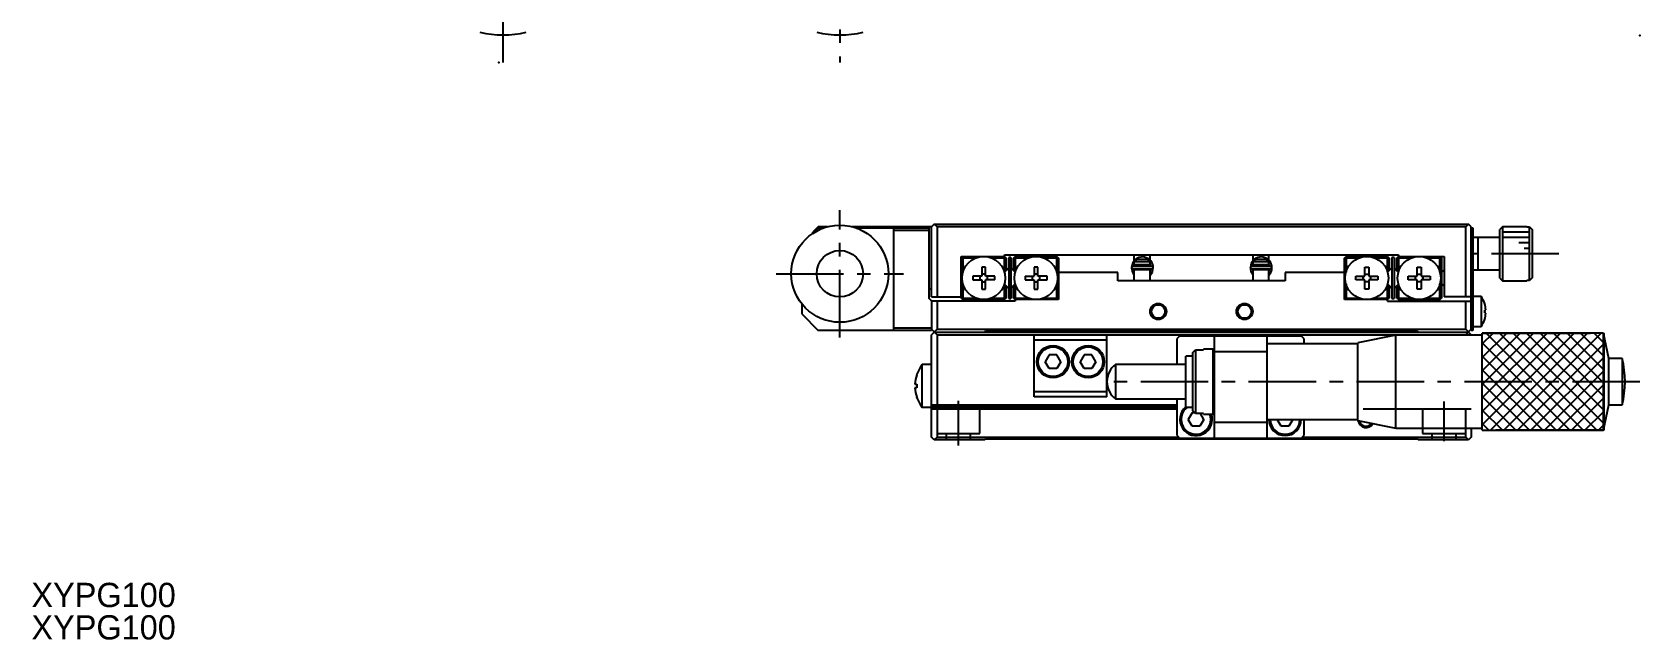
# Model space of a CAD drawing. Extents: x -157 to 386, y 5 to 334.
# Drawn here: x -157.1 to 140.8, y 5.3 to 117.9 of the extents above; entities that cross this region are included whole.
import ezdxf

# ---------------------------------------------------------------- set-up
doc = ezdxf.new("R2010")
doc.units = 0
doc.header["$LTSCALE"] = 10
doc.linetypes.add('CENTER', pattern=[2, 1.25, -0.25, 0.25, -0.25])
doc.linetypes.add('DASHED', pattern=[3.5, 2, -1.5])
doc.layers.get('0').update_dxf_attribs({"linetype": 'CONTINUOUS'})
doc.layers.add('CENTER', color=1, linetype='CENTER')
doc.styles.get("Standard").update_dxf_attribs({"font": 'FGP教科書体NT-M'})

msp = doc.modelspace()

# ---------------------------------------------------------------- linework, layer by layer
at = {"color": 7, "linetype": 'CONTINUOUS'}
for p, q in [((-11.46063, 81.599916), (-12.511672, 80.548874)), ((-11.46063, 81.799916), (-12.46063, 80.799916)), ((-12.46063, 80.599916), (-12.46063, 80.799916)), ((-9.764974, 81.799916), (-11.46063, 81.799916)), ((-11.46063, 81.599916), (-10.41867, 81.599916)), ((9.53937, 81.799916), (-5.156286, 81.799916)), ((-4.50259, 81.599916), (9.03937, 81.599916)), ((2.53937, 62.599916), (2.53937, 81.599916)), ((9.03937, 81.099916), (2.53937, 81.099916)), ((9.03937, 81.599916), (9.03937, 68.599916)), ((10.03937, 82.299916), (9.53937, 81.799916)), ((9.53937, 68.799916), (9.53937, 81.799916)), ((10.53937, 81.799916), (10.03937, 82.299916)), ((10.03937, 82.299916), (109.03937, 82.299916)), ((10.53937, 81.799916), (10.53937, 68.799916)), ((108.53937, 81.799916), (10.53937, 81.799916)), ((109.03937, 82.299916), (108.53937, 81.799916)), ((108.53937, 68.799916), (108.53937, 81.799916)), ((109.53937, 81.799916), (109.03937, 82.299916)), ((109.53937, 62.599916), (109.53937, 81.799916)), ((109.53937, 81.599916), (109.83937, 81.599916)), ((109.83937, 81.599916), (109.83937, 62.599916)), ((115.33937, 81.799916), (114.83937, 81.299916)), ((114.83937, 72.299916), (114.83937, 81.299916)), ((115.33937, 81.799916), (115.33937, 71.799916)), ((119.83937, 81.799916), (115.33937, 81.799916)), ((119.83937, 81.799916), (119.83937, 81.78389)), ((119.83937, 81.78389), (120.33937, 81.78389)), ((120.33937, 71.815941), (120.33937, 81.78389)), ((120.33937, 81.78389), (120.83937, 81.282103)), ((120.83937, 81.282103), (120.83937, 72.317729)), ((114.83937, 79.799916), (109.83937, 79.799916)), ((110.83937, 73.799916), (110.83937, 79.799916)), ((15.03937, 68.599916), (15.03937, 76.299916)), ((15.03937, 76.299916), (23.03937, 76.299916)), ((15.03937, 75.999916), (15.33937, 76.299916)), ((15.33937, 75.999916), (15.18937, 76.149916)), ((15.33937, 75.999916), (15.33937, 73.385042)), ((17.669501, 75.999916), (15.33937, 75.999916)), ((23.03937, 75.999916), (20.709238, 75.999916)), ((23.03937, 76.299916), (23.03937, 76.599916)), ((23.03937, 76.599916), (96.03937, 76.599916)), ((23.03937, 76.299916), (23.33937, 75.999916)), ((23.18937, 76.149916), (23.03937, 75.999916)), ((23.03937, 73.509624), (23.03937, 75.999916)), ((23.33937, 75.999916), (23.33937, 73.809624)), ((23.83937, 76.099916), (23.83937, 68.499916)), ((24.23937, 76.099916), (23.83937, 76.099916)), ((24.23937, 76.099916), (24.23937, 68.499916)), ((24.73937, 75.999916), (25.03937, 76.299916)), ((24.73937, 73.809624), (24.73937, 75.999916)), ((25.03937, 75.999916), (24.88937, 76.149916)), ((25.03937, 76.299916), (32.73937, 76.299916)), ((25.03937, 75.999916), (25.03937, 73.509624)), ((27.369501, 75.999916), (25.03937, 75.999916)), ((32.73937, 75.999916), (30.409238, 75.999916)), ((32.73937, 76.299916), (33.03937, 75.999916)), ((32.88937, 76.149916), (32.73937, 75.999916)), ((32.73937, 73.385042), (32.73937, 75.999916)), ((33.03937, 75.999916), (33.03937, 68.299916)), ((46.743166, 74.93939), (46.604633, 74.227469)), ((46.705247, 74.742571), (46.704257, 74.706705)), ((46.704257, 74.706705), (46.705056, 74.670834)), ((46.705056, 74.670834), (46.707642, 74.635047)), ((46.708024, 74.778345), (46.705247, 74.742571)), ((46.707642, 74.635047), (46.712009, 74.599432)), ((46.712581, 74.813939), (46.708024, 74.778345)), ((46.712009, 74.599432), (46.718146, 74.564076)), ((46.718907, 74.849266), (46.712581, 74.813939)), ((46.718146, 74.564076), (46.726038, 74.529066)), ((46.726988, 74.884237), (46.718907, 74.849266)), ((46.726038, 74.529066), (46.735666, 74.494489)), ((46.736802, 74.918768), (46.726988, 74.884237)), ((46.735666, 74.494489), (46.747006, 74.460428)), ((46.748328, 74.952771), (46.736802, 74.918768)), ((46.765115, 74.99296), (46.743166, 74.93939)), ((46.760798, 74.984421), (46.748328, 74.952771)), ((46.762099, 74.985731), (46.760798, 74.984421)), ((46.764664, 74.986497), (46.762099, 74.985731)), ((46.768478, 74.986714), (46.764664, 74.986497)), ((46.79815, 75.06612), (46.765115, 74.99296)), ((46.765249, 74.993431), (47.010143, 74.913937)), ((46.773516, 74.986381), (46.768478, 74.986714)), ((46.779748, 74.9855), (46.773516, 74.986381)), ((46.787136, 74.984076), (46.779748, 74.9855)), ((46.795634, 74.982118), (46.787136, 74.984076)), ((46.80519, 74.979638), (46.795634, 74.982118)), ((46.815746, 74.976651), (46.80519, 74.979638)), ((46.827237, 74.973176), (46.815746, 74.976651)), ((46.839592, 74.969233), (46.827237, 74.973176)), ((46.852736, 74.964848), (46.839592, 74.969233)), ((46.866587, 74.960046), (46.852736, 74.964848)), ((46.881062, 74.954858), (46.866587, 74.960046)), ((46.89607, 74.949315), (46.881062, 74.954858)), ((46.911521, 74.943451), (46.89607, 74.949315)), ((46.927319, 74.937302), (46.911521, 74.943451)), ((46.943367, 74.930906), (46.927319, 74.937302)), ((46.959567, 74.924303), (46.943367, 74.930906)), ((46.97582, 74.917532), (46.959567, 74.924303)), ((46.992025, 74.910635), (46.97582, 74.917532)), ((47.008084, 74.903655), (46.992025, 74.910635)), ((47.023898, 74.896634), (47.008084, 74.903655)), ((47.010143, 74.913937), (47.039373, 74.900783)), ((47.03937, 74.889615), (47.023898, 74.896634)), ((47.03937, 76.599916), (47.03937, 75.451198)), ((47.03937, 75.299916), (47.03937, 74.799916)), ((50.03937, 75.299916), (47.03937, 75.299916)), ((47.03937, 74.799916), (50.03937, 74.799916)), ((47.093687, 75.299916), (47.622855, 75.799916)), ((47.154292, 74.709287), (47.154865, 74.722927)), ((47.15441, 74.695638), (47.154292, 74.709287)), ((47.155219, 74.682014), (47.15441, 74.695638)), ((47.154865, 74.722927), (47.156129, 74.736522)), ((47.156715, 74.668452), (47.155219, 74.682014)), ((47.156129, 74.736522), (47.158079, 74.750036)), ((47.158895, 74.654986), (47.156715, 74.668452)), ((47.158079, 74.750036), (47.16071, 74.763435)), ((47.161751, 74.64165), (47.158895, 74.654986)), ((47.16071, 74.763435), (47.164016, 74.776683)), ((47.165276, 74.62848), (47.161751, 74.64165)), ((47.164016, 74.776683), (47.167987, 74.789747)), ((47.169459, 74.615508), (47.165276, 74.62848)), ((47.167987, 74.789747), (47.172613, 74.802592)), ((47.174288, 74.602767), (47.169459, 74.615508)), ((47.172613, 74.802592), (47.175462, 74.809625)), ((47.17975, 74.590289), (47.174288, 74.602767)), ((47.175248, 74.599916), (47.53937, 74.599916)), ((47.18583, 74.578105), (47.17975, 74.590289)), ((47.19251, 74.566245), (47.18583, 74.578105)), ((47.199773, 74.554738), (47.19251, 74.566245)), ((47.207599, 74.543613), (47.199773, 74.554738)), ((47.215968, 74.532894), (47.207599, 74.543613)), ((47.224857, 74.522609), (47.215968, 74.532894)), ((47.234244, 74.512781), (47.224857, 74.522609)), ((47.244104, 74.503433), (47.234244, 74.512781)), ((47.254412, 74.494587), (47.244104, 74.503433)), ((47.265142, 74.486264), (47.254412, 74.494587)), ((47.276268, 74.478482), (47.265142, 74.486264)), ((47.53937, 74.799916), (47.53937, 74.432382)), ((47.622855, 75.799916), (49.455885, 75.799916)), ((49.455885, 75.799916), (49.985053, 75.299916)), ((49.53937, 74.432382), (49.53937, 74.799916)), ((49.53937, 74.599916), (50.03937, 74.599916)), ((49.947489, 74.490249), (49.936527, 74.482183)), ((49.958042, 74.49885), (49.947489, 74.490249)), ((49.968158, 74.507966), (49.958042, 74.49885)), ((49.977812, 74.517577), (49.968158, 74.507966)), ((49.986978, 74.52766), (49.977812, 74.517577)), ((49.995632, 74.53819), (49.986978, 74.52766)), ((50.003752, 74.549142), (49.995632, 74.53819)), ((50.011316, 74.56049), (50.003752, 74.549142)), ((50.018303, 74.572205), (50.011316, 74.56049)), ((50.024695, 74.58426), (50.018303, 74.572205)), ((50.030474, 74.596623), (50.024695, 74.58426)), ((50.035624, 74.609263), (50.030474, 74.596623)), ((50.031896, 74.809625), (50.037072, 74.796386)), ((50.040131, 74.622149), (50.035624, 74.609263)), ((50.037072, 74.796386), (50.041375, 74.783449)), ((50.03937, 75.597896), (50.03937, 76.599916)), ((50.03937, 74.799916), (50.03937, 75.299916)), ((50.03937, 74.619973), (50.03937, 74.789477)), ((50.043982, 74.635247), (50.040131, 74.622149)), ((50.041375, 74.783449), (50.045021, 74.770309)), ((50.047167, 74.648525), (50.043982, 74.635247)), ((50.045021, 74.770309), (50.048, 74.756997)), ((50.049677, 74.661946), (50.047167, 74.648525)), ((50.048, 74.756997), (50.050303, 74.743548)), ((50.051505, 74.675478), (50.049677, 74.661946)), ((50.050303, 74.743548), (50.051922, 74.729998)), ((50.052645, 74.689085), (50.051505, 74.675478)), ((50.051922, 74.729998), (50.052854, 74.71638)), ((50.053095, 74.70273), (50.052645, 74.689085)), ((50.052854, 74.71638), (50.053095, 74.70273)), ((50.466472, 74.931467), (50.44656, 74.984421)), ((68.743166, 74.93939), (68.604633, 74.227469)), ((68.705247, 74.742571), (68.704257, 74.706705)), ((68.704257, 74.706705), (68.705056, 74.670834)), ((68.705056, 74.670834), (68.707642, 74.635047)), ((68.708024, 74.778345), (68.705247, 74.742571)), ((68.707642, 74.635047), (68.712009, 74.599432)), ((68.712581, 74.813939), (68.708024, 74.778345)), ((68.712009, 74.599432), (68.718146, 74.564076)), ((68.718907, 74.849266), (68.712581, 74.813939)), ((68.718146, 74.564076), (68.726038, 74.529066)), ((68.726988, 74.884237), (68.718907, 74.849266)), ((68.726038, 74.529066), (68.735666, 74.494489)), ((68.736802, 74.918768), (68.726988, 74.884237)), ((68.735666, 74.494489), (68.747006, 74.460428)), ((68.748328, 74.952771), (68.736802, 74.918768)), ((68.762049, 74.985741), (68.743166, 74.93939)), ((68.760798, 74.984421), (68.748328, 74.952771)), ((68.762099, 74.985731), (68.760798, 74.984421)), ((68.79815, 75.06612), (68.762049, 74.985741)), ((68.764664, 74.986497), (68.762099, 74.985731)), ((68.768478, 74.986714), (68.764664, 74.986497)), ((68.765249, 74.993431), (69.010143, 74.913937)), ((68.773516, 74.986381), (68.768478, 74.986714)), ((68.779748, 74.9855), (68.773516, 74.986381)), ((68.787136, 74.984076), (68.779748, 74.9855)), ((68.795634, 74.982118), (68.787136, 74.984076)), ((68.80519, 74.979638), (68.795634, 74.982118)), ((68.815746, 74.976651), (68.80519, 74.979638)), ((68.827237, 74.973176), (68.815746, 74.976651)), ((68.839592, 74.969233), (68.827237, 74.973176)), ((68.852736, 74.964848), (68.839592, 74.969233)), ((68.866587, 74.960046), (68.852736, 74.964848)), ((68.881062, 74.954858), (68.866587, 74.960046)), ((68.89607, 74.949315), (68.881062, 74.954858)), ((68.911521, 74.943451), (68.89607, 74.949315)), ((68.927319, 74.937302), (68.911521, 74.943451)), ((68.943367, 74.930906), (68.927319, 74.937302)), ((68.959567, 74.924303), (68.943367, 74.930906)), ((68.97582, 74.917532), (68.959567, 74.924303)), ((68.992025, 74.910635), (68.97582, 74.917532)), ((69.008084, 74.903655), (68.992025, 74.910635)), ((69.023898, 74.896634), (69.008084, 74.903655)), ((69.010143, 74.913937), (69.039373, 74.900783)), ((69.03937, 74.889615), (69.023898, 74.896634)), ((69.03937, 76.599916), (69.03937, 75.451198)), ((69.03937, 75.299916), (69.03937, 74.799916)), ((72.03937, 75.299916), (69.03937, 75.299916)), ((69.03937, 74.799916), (72.03937, 74.799916)), ((69.093687, 75.299916), (69.622855, 75.799916)), ((69.154292, 74.709287), (69.154865, 74.722927)), ((69.15441, 74.695638), (69.154292, 74.709287)), ((69.155219, 74.682014), (69.15441, 74.695638)), ((69.154865, 74.722927), (69.156129, 74.736522)), ((69.156715, 74.668452), (69.155219, 74.682014)), ((69.156129, 74.736522), (69.158079, 74.750036)), ((69.158895, 74.654986), (69.156715, 74.668452)), ((69.158079, 74.750036), (69.16071, 74.763435)), ((69.161751, 74.64165), (69.158895, 74.654986)), ((69.16071, 74.763435), (69.164016, 74.776683)), ((69.165276, 74.62848), (69.161751, 74.64165)), ((69.164016, 74.776683), (69.167987, 74.789747)), ((69.169459, 74.615508), (69.165276, 74.62848)), ((69.167987, 74.789747), (69.172613, 74.802592)), ((69.174288, 74.602767), (69.169459, 74.615508)), ((69.172613, 74.802592), (69.175462, 74.809625)), ((69.17975, 74.590289), (69.174288, 74.602767)), ((69.175248, 74.599916), (69.53937, 74.599916)), ((69.18583, 74.578105), (69.17975, 74.590289)), ((69.19251, 74.566245), (69.18583, 74.578105)), ((69.199773, 74.554738), (69.19251, 74.566245)), ((69.207599, 74.543613), (69.199773, 74.554738)), ((69.215968, 74.532894), (69.207599, 74.543613)), ((69.224857, 74.522609), (69.215968, 74.532894)), ((69.234244, 74.512781), (69.224857, 74.522609)), ((69.244104, 74.503433), (69.234244, 74.512781)), ((69.254412, 74.494587), (69.244104, 74.503433)), ((69.265142, 74.486264), (69.254412, 74.494587)), ((69.276268, 74.478482), (69.265142, 74.486264)), ((69.53937, 74.799916), (69.53937, 74.432382)), ((69.622855, 75.799916), (71.455885, 75.799916)), ((71.455885, 75.799916), (71.985053, 75.299916)), ((71.53937, 74.432382), (71.53937, 74.799916)), ((71.53937, 74.599916), (72.03937, 74.599916)), ((71.947489, 74.490249), (71.936527, 74.482183)), ((71.958042, 74.49885), (71.947489, 74.490249)), ((71.968158, 74.507966), (71.958042, 74.49885)), ((71.977812, 74.517577), (71.968158, 74.507966)), ((71.986978, 74.52766), (71.977812, 74.517577)), ((71.995632, 74.53819), (71.986978, 74.52766)), ((72.003752, 74.549142), (71.995632, 74.53819)), ((72.011316, 74.56049), (72.003752, 74.549142)), ((72.018303, 74.572205), (72.011316, 74.56049)), ((72.024695, 74.58426), (72.018303, 74.572205)), ((72.030474, 74.596623), (72.024695, 74.58426)), ((72.035624, 74.609263), (72.030474, 74.596623)), ((72.031896, 74.809625), (72.037072, 74.796386)), ((72.040131, 74.622149), (72.035624, 74.609263)), ((72.037072, 74.796386), (72.041375, 74.783449)), ((72.03937, 75.597896), (72.03937, 76.599916)), ((72.03937, 74.799916), (72.03937, 75.299916)), ((72.03937, 74.619973), (72.03937, 74.789477)), ((72.043982, 74.635247), (72.040131, 74.622149)), ((72.041375, 74.783449), (72.045021, 74.770309)), ((72.047167, 74.648525), (72.043982, 74.635247)), ((72.045021, 74.770309), (72.048, 74.756997)), ((72.049677, 74.661946), (72.047167, 74.648525)), ((72.048, 74.756997), (72.050303, 74.743548)), ((72.051505, 74.675478), (72.049677, 74.661946)), ((72.050303, 74.743548), (72.051922, 74.729998)), ((72.052645, 74.689085), (72.051505, 74.675478)), ((72.051922, 74.729998), (72.052854, 74.71638)), ((72.053095, 74.70273), (72.052645, 74.689085)), ((72.052854, 74.71638), (72.053095, 74.70273)), ((72.466472, 74.931467), (72.44656, 74.984421)), ((86.03937, 75.999916), (86.33937, 76.299916)), ((86.03937, 68.299916), (86.03937, 75.999916)), ((86.33937, 75.999916), (86.18937, 76.149916)), ((86.33937, 76.299916), (94.03937, 76.299916)), ((86.33937, 75.999916), (86.33937, 73.385042)), ((88.669501, 75.999916), (86.33937, 75.999916)), ((94.03937, 75.999916), (91.709238, 75.999916)), ((94.03937, 76.299916), (94.33937, 75.999916)), ((94.18937, 76.149916), (94.03937, 75.999916)), ((94.03937, 73.509624), (94.03937, 75.999916)), ((94.33937, 75.999916), (94.33937, 73.809624)), ((95.23937, 76.099916), (94.83937, 76.099916)), ((94.83937, 76.099916), (94.83937, 68.499916)), ((95.23937, 76.099916), (95.23937, 68.499916)), ((95.73937, 75.999916), (96.03937, 76.299916)), ((95.73937, 73.809624), (95.73937, 75.999916)), ((96.03937, 75.999916), (95.88937, 76.149916)), ((96.03937, 76.599916), (96.03937, 76.299916)), ((96.03937, 76.299916), (104.53937, 76.299916)), ((96.03937, 75.999916), (96.03937, 73.509624)), ((98.369501, 75.999916), (96.03937, 75.999916)), ((103.73937, 75.999916), (101.409238, 75.999916)), ((103.73937, 76.299916), (104.03937, 75.999916)), ((103.88937, 76.149916), (103.73937, 75.999916)), ((103.73937, 73.385042), (103.73937, 75.999916)), ((104.03937, 75.999916), (104.03937, 68.599916)), ((104.53937, 76.299916), (104.53937, 68.799916)), ((18.82937, 72.659916), (17.153939, 72.659916)), ((17.153939, 72.659916), (17.153939, 71.939916)), ((17.153939, 71.939916), (18.82937, 71.939916)), ((18.501341, 72.659916), (18.501341, 71.939916)), ((19.54937, 74.335346), (18.82937, 74.335346)), ((18.82937, 74.335346), (18.82937, 72.659916)), ((19.54937, 72.987945), (18.82937, 72.987945)), ((18.82937, 71.939916), (18.82937, 70.264485)), ((18.82937, 71.611887), (19.54937, 71.611887)), ((19.54937, 72.659916), (19.54937, 74.335346)), ((21.2248, 72.659916), (19.54937, 72.659916)), ((19.54937, 70.264485), (19.54937, 71.939916)), ((21.2248, 71.939916), (19.54937, 71.939916)), ((19.877399, 71.939916), (19.877399, 72.659916)), ((21.2248, 71.939916), (21.2248, 72.659916)), ((23.010958, 73.481213), (23.339375, 73.809619)), ((23.83937, 74.221236), (23.031325, 73.413191)), ((23.04688, 73.358035), (23.83937, 74.150525)), ((25.047415, 73.413191), (24.23937, 74.221236)), ((24.739365, 73.809619), (25.067782, 73.481213)), ((26.853939, 72.659916), (26.853939, 71.939916)), ((26.853939, 72.659916), (28.52937, 72.659916)), ((26.853939, 71.939916), (28.52937, 71.939916)), ((28.201341, 72.659916), (28.201341, 71.939916)), ((29.24937, 74.335346), (28.52937, 74.335346)), ((28.52937, 74.335346), (28.52937, 72.659916)), ((29.24937, 72.987945), (28.52937, 72.987945)), ((28.52937, 71.939916), (28.52937, 70.264485)), ((28.52937, 71.611887), (29.24937, 71.611887)), ((29.24937, 72.659916), (29.24937, 74.335346)), ((30.9248, 72.659916), (29.24937, 72.659916)), ((29.24937, 70.264485), (29.24937, 71.939916)), ((29.24937, 71.939916), (30.9248, 71.939916)), ((29.577399, 71.939916), (29.577399, 72.659916)), ((30.9248, 71.939916), (30.9248, 72.659916)), ((44.03937, 73.299916), (33.03937, 73.299916)), ((44.03937, 71.799916), (44.03937, 73.299916)), ((75.03937, 71.799916), (44.03937, 71.799916)), ((46.747006, 74.460428), (46.76003, 74.426968)), ((46.76003, 74.426968), (46.76204, 74.422212)), ((50.378679, 74.432382), (46.828679, 74.432382)), ((46.828679, 73.982382), (50.378679, 73.982382)), ((50.03937, 73.799916), (47.03937, 73.799916)), ((47.03937, 73.799916), (47.03937, 71.799916)), ((47.107783, 73.799856), (47.069479, 73.982325)), ((47.287762, 74.471259), (47.276268, 74.478482)), ((47.299595, 74.464611), (47.287762, 74.471259)), ((47.31174, 74.458554), (47.299595, 74.464611)), ((47.324166, 74.4531), (47.31174, 74.458554)), ((47.336843, 74.448263), (47.324166, 74.4531)), ((47.349741, 74.444052), (47.336843, 74.448263)), ((47.36283, 74.440478), (47.349741, 74.444052)), ((47.376078, 74.437548), (47.36283, 74.440478)), ((47.389454, 74.435269), (47.376078, 74.437548)), ((47.402926, 74.433646), (47.389454, 74.435269)), ((47.416461, 74.432684), (47.402926, 74.433646)), ((47.429315, 74.432382), (47.416461, 74.432684)), ((47.53937, 73.982382), (47.53937, 73.799916)), ((49.53937, 73.799916), (49.53937, 73.982382)), ((49.783704, 74.432442), (49.778042, 74.432382)), ((49.797263, 74.433054), (49.783704, 74.432442)), ((49.810777, 74.434327), (49.797263, 74.433054)), ((49.824215, 74.43626), (49.810777, 74.434327)), ((49.837544, 74.438849), (49.824215, 74.43626)), ((49.850734, 74.442087), (49.837544, 74.438849)), ((49.863752, 74.445968), (49.850734, 74.442087)), ((49.876567, 74.450483), (49.863752, 74.445968)), ((49.889148, 74.455623), (49.876567, 74.450483)), ((49.901464, 74.461377), (49.889148, 74.455623)), ((49.913486, 74.467731), (49.901464, 74.461377)), ((49.925183, 74.474672), (49.913486, 74.467731)), ((49.936527, 74.482183), (49.925183, 74.474672)), ((50.03937, 71.799916), (50.03937, 73.799916)), ((50.137564, 73.982318), (50.039799, 73.622562)), ((68.747006, 74.460428), (68.76003, 74.426968)), ((68.76003, 74.426968), (68.76204, 74.422212)), ((72.378679, 74.432382), (68.828679, 74.432382)), ((68.828679, 73.982382), (72.378679, 73.982382)), ((72.03937, 73.799916), (69.03937, 73.799916)), ((69.03937, 73.799916), (69.03937, 71.799916)), ((69.107783, 73.799856), (69.069479, 73.982325)), ((69.287762, 74.471259), (69.276268, 74.478482)), ((69.299595, 74.464611), (69.287762, 74.471259)), ((69.31174, 74.458554), (69.299595, 74.464611)), ((69.324166, 74.4531), (69.31174, 74.458554)), ((69.336843, 74.448263), (69.324166, 74.4531)), ((69.349741, 74.444052), (69.336843, 74.448263)), ((69.36283, 74.440478), (69.349741, 74.444052)), ((69.376078, 74.437548), (69.36283, 74.440478)), ((69.389454, 74.435269), (69.376078, 74.437548)), ((69.402926, 74.433646), (69.389454, 74.435269)), ((69.416461, 74.432684), (69.402926, 74.433646)), ((69.429315, 74.432382), (69.416461, 74.432684)), ((69.53937, 73.982382), (69.53937, 73.799916)), ((71.53937, 73.799916), (71.53937, 73.982382)), ((71.783704, 74.432442), (71.778042, 74.432382)), ((71.797263, 74.433054), (71.783704, 74.432442)), ((71.810777, 74.434327), (71.797263, 74.433054)), ((71.824215, 74.43626), (71.810777, 74.434327)), ((71.837544, 74.438849), (71.824215, 74.43626)), ((71.850734, 74.442087), (71.837544, 74.438849)), ((71.863752, 74.445968), (71.850734, 74.442087)), ((71.876567, 74.450483), (71.863752, 74.445968)), ((71.889148, 74.455623), (71.876567, 74.450483)), ((71.901464, 74.461377), (71.889148, 74.455623)), ((71.913486, 74.467731), (71.901464, 74.461377)), ((71.925183, 74.474672), (71.913486, 74.467731)), ((71.936527, 74.482183), (71.925183, 74.474672)), ((72.03937, 71.799916), (72.03937, 73.799916)), ((72.137564, 73.982318), (72.039799, 73.622562)), ((75.03937, 73.299916), (75.03937, 71.799916)), ((86.03937, 73.299916), (75.03937, 73.299916)), ((88.153939, 71.939916), (88.153939, 72.659916)), ((88.153939, 72.659916), (89.82937, 72.659916)), ((89.82937, 71.939916), (88.153939, 71.939916)), ((89.501341, 71.939916), (89.501341, 72.659916)), ((89.82937, 74.335346), (90.54937, 74.335346)), ((89.82937, 72.659916), (89.82937, 74.335346)), ((89.82937, 72.987945), (90.54937, 72.987945)), ((89.82937, 70.264485), (89.82937, 71.939916)), ((90.54937, 71.611887), (89.82937, 71.611887)), ((90.54937, 74.335346), (90.54937, 72.659916)), ((90.54937, 72.659916), (92.2248, 72.659916)), ((90.54937, 71.939916), (90.54937, 70.264485)), ((92.2248, 71.939916), (90.54937, 71.939916)), ((90.877399, 72.659916), (90.877399, 71.939916)), ((92.2248, 72.659916), (92.2248, 71.939916)), ((94.010958, 73.481213), (94.339375, 73.809619)), ((94.83937, 74.221236), (94.031325, 73.413191)), ((96.047415, 73.413191), (95.23937, 74.221236)), ((95.23937, 74.150525), (96.03186, 73.358035)), ((95.739365, 73.809619), (96.067782, 73.481213)), ((97.853939, 72.659916), (99.52937, 72.659916)), ((97.853939, 71.939916), (97.853939, 72.659916)), ((99.52937, 71.939916), (97.853939, 71.939916)), ((99.201341, 71.939916), (99.201341, 72.659916)), ((99.52937, 74.335346), (100.24937, 74.335346)), ((99.52937, 72.659916), (99.52937, 74.335346)), ((99.52937, 72.987945), (100.24937, 72.987945)), ((99.52937, 70.264485), (99.52937, 71.939916)), ((100.24937, 71.611887), (99.52937, 71.611887)), ((100.24937, 74.335346), (100.24937, 72.659916)), ((100.24937, 72.659916), (101.9248, 72.659916)), ((100.24937, 71.939916), (100.24937, 70.264485)), ((101.9248, 71.939916), (100.24937, 71.939916)), ((100.577399, 72.659916), (100.577399, 71.939916)), ((101.9248, 72.659916), (101.9248, 71.939916)), ((104.53937, 73.799916), (104.03937, 73.299916)), ((109.83937, 73.799916), (114.83937, 73.799916)), ((114.83937, 72.299916), (115.33937, 71.799916)), ((115.33937, 71.799916), (119.83937, 71.799916)), ((119.83937, 71.815941), (119.83937, 71.799916)), ((120.33937, 71.815941), (119.83937, 71.815941)), ((120.83937, 72.317729), (120.33937, 71.815941)), ((9.03937, 70.299916), (9.53937, 70.299916)), ((9.53937, 68.099916), (9.03937, 68.599916)), ((9.53937, 68.799916), (15.03937, 68.799916)), ((15.03937, 68.599916), (15.33937, 68.299916)), ((15.18937, 68.449916), (15.33937, 68.599916)), ((15.33937, 71.214789), (15.33937, 68.599916)), ((15.33937, 68.599916), (17.669501, 68.599916)), ((18.82937, 70.264485), (19.54937, 70.264485)), ((20.709238, 68.599916), (23.03937, 68.599916)), ((23.33937, 70.790207), (23.010958, 71.118619)), ((23.031325, 71.18664), (23.83937, 70.378595)), ((23.03937, 68.599916), (23.03937, 71.090207)), ((23.03937, 68.599916), (23.18937, 68.449916)), ((23.03937, 68.299916), (23.33937, 68.599916)), ((23.33937, 70.790207), (23.33937, 68.599916)), ((25.03186, 71.241796), (24.23937, 70.449306)), ((24.23937, 70.378595), (25.047415, 71.18664)), ((25.067782, 71.118619), (24.73937, 70.790207)), ((24.73937, 68.599916), (24.73937, 70.790207)), ((24.73937, 68.599916), (25.03937, 68.299916)), ((24.88937, 68.449916), (25.03937, 68.599916)), ((25.03937, 71.090207), (25.03937, 68.599916)), ((25.03937, 68.599916), (27.369501, 68.599916)), ((28.52937, 70.264485), (29.24937, 70.264485)), ((30.409238, 68.599916), (32.73937, 68.599916)), ((32.73937, 68.599916), (32.73937, 71.214789)), ((32.73937, 68.599916), (32.88937, 68.449916)), ((32.73937, 68.299916), (33.03937, 68.599916)), ((86.03937, 68.599916), (86.33937, 68.299916)), ((86.18937, 68.449916), (86.33937, 68.599916)), ((86.33937, 71.214789), (86.33937, 68.599916)), ((86.33937, 68.599916), (88.669501, 68.599916)), ((90.54937, 70.264485), (89.82937, 70.264485)), ((91.709238, 68.599916), (94.03937, 68.599916)), ((94.33937, 70.790207), (94.010958, 71.118619)), ((94.031325, 71.18664), (94.83937, 70.378595)), ((94.03937, 68.599916), (94.03937, 71.090207)), ((94.03937, 68.599916), (94.18937, 68.449916)), ((94.03937, 68.299916), (94.33937, 68.599916)), ((94.83937, 70.449306), (94.04688, 71.241796)), ((94.33937, 70.790207), (94.33937, 68.599916)), ((95.23937, 70.378595), (96.047415, 71.18664)), ((96.067782, 71.118619), (95.73937, 70.790207)), ((95.73937, 68.599916), (95.73937, 70.790207)), ((95.73937, 68.599916), (96.03937, 68.299916)), ((95.88937, 68.449916), (96.03937, 68.599916)), ((96.03937, 71.090207), (96.03937, 68.599916)), ((96.03937, 68.599916), (98.369501, 68.599916)), ((100.24937, 70.264485), (99.52937, 70.264485)), ((101.409238, 68.599916), (103.73937, 68.599916)), ((103.73937, 68.599916), (103.73937, 71.214789)), ((103.73937, 68.599916), (103.88937, 68.449916)), ((103.73937, 68.299916), (104.03937, 68.599916)), ((104.03937, 71.299916), (104.53937, 70.799916)), ((109.53937, 68.799916), (104.53937, 68.799916)), ((111.381833, 68.899916), (109.83937, 68.899916)), ((111.381833, 68.899916), (111.381833, 63.299916)), ((-14.46063, 65.599916), (-14.46063, 67.443062)), ((-14.46063, 65.599916), (-11.46063, 62.599916)), ((9.53937, 68.099916), (9.53937, 62.599916)), ((25.03937, 67.999916), (9.53937, 67.999916)), ((10.53937, 67.999916), (10.53937, 62.799916)), ((23.03937, 68.299916), (15.33937, 68.299916)), ((23.83937, 68.499916), (24.23937, 68.499916)), ((25.03937, 68.299916), (25.03937, 67.999916)), ((33.03937, 68.299916), (25.03937, 68.299916)), ((94.03937, 68.299916), (86.03937, 68.299916)), ((94.03937, 67.999916), (94.03937, 68.299916)), ((94.03937, 67.999916), (109.53937, 67.999916)), ((94.83937, 68.499916), (95.23937, 68.499916)), ((103.73937, 68.299916), (96.03937, 68.299916)), ((108.53937, 62.799916), (108.53937, 67.999916)), ((112.032574, 67.499055), (112.038743, 67.502063)), ((112.032574, 66.359916), (112.225832, 66.359916)), ((112.032574, 65.839916), (112.032574, 66.359916)), ((112.225832, 65.839916), (112.032574, 65.839916)), ((9.53937, 62.599916), (-11.46063, 62.599916)), ((2.53937, 63.099916), (9.53937, 63.099916)), ((10.53937, 62.799916), (9.53937, 61.799916)), ((10.53937, 61.799916), (9.53937, 62.799916)), ((10.53937, 62.799916), (108.53937, 62.799916)), ((109.53937, 61.799916), (108.53937, 62.799916)), ((109.53937, 62.799916), (108.53937, 61.799916)), ((109.83937, 62.599916), (109.53937, 62.599916)), ((109.83937, 63.299916), (111.381833, 63.299916)), ((112.038743, 64.697768), (112.032574, 64.700777)), ((9.53937, 42.799916), (9.53937, 61.799916)), ((10.03937, 62.299916), (109.03937, 62.299916)), ((10.53937, 61.799916), (10.53937, 48.799916)), ((10.53937, 61.799916), (108.53937, 61.799916)), ((19.33937, 62.299916), (19.53937, 62.499916)), ((19.53937, 62.499916), (99.53937, 62.499916)), ((28.53937, 50.299916), (28.53937, 61.799916)), ((42.03937, 60.799916), (28.53937, 60.799916)), ((42.03937, 50.299916), (42.03937, 61.799916)), ((55.53937, 61.599916), (55.03937, 61.099916)), ((55.03937, 56.274916), (55.03937, 61.099916)), ((55.53937, 61.599916), (78.03937, 61.599916)), ((61.93937, 42.599916), (61.93937, 61.599916)), ((71.63937, 61.599916), (71.63937, 42.599916)), ((88.53937, 60.099916), (71.63937, 60.099916)), ((78.53937, 61.099916), (78.03937, 61.599916)), ((78.53937, 61.099916), (78.53937, 60.099916)), ((95.53937, 61.699916), (88.53937, 60.299916)), ((88.53937, 45.899916), (88.53937, 60.299916)), ((111.53937, 61.699916), (95.53937, 61.699916)), ((95.53937, 44.499916), (95.53937, 61.699916)), ((99.53937, 62.499916), (99.73937, 62.299916)), ((108.53937, 61.699916), (108.53937, 61.799916)), ((109.53937, 61.799916), (109.53937, 61.699916)), ((134.03937, 62.099916), (111.53937, 62.099916)), ((111.53937, 44.099916), (111.53937, 62.099916)), ((134.03937, 44.099916), (134.03937, 62.099916)), ((135.03937, 57.399916), (134.03937, 62.099916)), ((31.317682, 58.049916), (30.595994, 56.799916)), ((31.317682, 55.549916), (30.595994, 56.799916)), ((32.761058, 58.049916), (31.317682, 58.049916)), ((33.482746, 56.799916), (32.761058, 58.049916)), ((33.482746, 56.799916), (32.761058, 55.549916)), ((37.817682, 58.049916), (37.095994, 56.799916)), ((37.817682, 55.549916), (37.095994, 56.799916)), ((39.261058, 58.049916), (37.817682, 58.049916)), ((39.982746, 56.799916), (39.261058, 58.049916)), ((39.982746, 56.799916), (39.261058, 55.549916)), ((57.93937, 57.849916), (56.63937, 57.849916)), ((56.63937, 48.349916), (56.63937, 57.849916)), ((57.93937, 58.508243), (58.43937, 59.015995)), ((57.93937, 47.691589), (57.93937, 58.508243)), ((58.43937, 59.015995), (58.43937, 47.183836)), ((58.43937, 59.015995), (59.93937, 59.015995)), ((61.73937, 59.099916), (59.93937, 59.099916)), ((59.93937, 59.015995), (59.93937, 59.099916)), ((61.93937, 58.899916), (61.73937, 59.099916)), ((61.73937, 47.099916), (61.73937, 59.099916)), ((71.63937, 58.599916), (61.93937, 58.599916)), ((135.03937, 48.799916), (135.03937, 57.399916)), ((137.53937, 57.399916), (135.03937, 57.399916)), ((137.53937, 57.399916), (137.53937, 48.799916)), ((6.767738, 54.33976), (6.776787, 54.335346)), ((7.815895, 48.299916), (7.815895, 56.299916)), ((9.53937, 56.299916), (7.815895, 56.299916)), ((32.761058, 55.549916), (31.317682, 55.549916)), ((39.261058, 55.549916), (37.817682, 55.549916)), ((43.60655, 56.274916), (43.60655, 49.924916)), ((56.63937, 56.274916), (43.60655, 56.274916)), ((6.459339, 52.659916), (6.776787, 52.659916)), ((6.776787, 51.939916), (6.459339, 51.939916)), ((6.776787, 52.659916), (6.776787, 51.939916)), ((28.53937, 51.299916), (42.03937, 51.299916)), ((6.776787, 50.264485), (6.767738, 50.260072)), ((55.03937, 48.299916), (7.815895, 48.299916)), ((9.53937, 48.799916), (55.03937, 48.799916)), ((9.53937, 48.599916), (9.83937, 48.299916)), ((55.03937, 47.999916), (9.53937, 47.999916)), ((9.68937, 48.449916), (9.83937, 48.599916)), ((9.83937, 48.799916), (9.83937, 48.599916)), ((9.83937, 48.599916), (55.03937, 48.599916)), ((10.53937, 47.999916), (10.53937, 42.799916)), ((42.03937, 50.299916), (28.53937, 50.299916)), ((43.60655, 49.924916), (56.63937, 49.924916)), ((55.03937, 43.099916), (55.03937, 49.924916)), ((56.63937, 48.349916), (57.93937, 48.349916)), ((58.43937, 47.183836), (57.93937, 47.691589)), ((134.03937, 44.099916), (135.03937, 48.799916)), ((135.03937, 48.799916), (137.53937, 48.799916)), ((57.817682, 47.349916), (57.095994, 46.099916)), ((57.817682, 44.849916), (57.095994, 46.099916)), ((58.275826, 47.349916), (57.817682, 47.349916)), ((59.261058, 44.849916), (57.817682, 44.849916)), ((59.93937, 47.183836), (58.43937, 47.183836)), ((59.982746, 46.099916), (59.261058, 44.849916)), ((59.982746, 46.099916), (59.356944, 47.183836)), ((59.93937, 47.099916), (59.93937, 47.183836)), ((59.93937, 47.099916), (61.73937, 47.099916)), ((61.73937, 47.099916), (61.93937, 47.299916)), ((61.93937, 45.599916), (71.63937, 45.599916)), ((71.63937, 46.099916), (88.53937, 46.099916)), ((74.317682, 44.849916), (73.595994, 46.099916)), ((75.761058, 44.849916), (74.317682, 44.849916)), ((76.482746, 46.099916), (75.761058, 44.849916)), ((78.53937, 46.099916), (78.53937, 43.099916)), ((88.53937, 45.899916), (95.53937, 44.499916)), ((10.03937, 42.299916), (9.53937, 42.799916)), ((10.53937, 42.799916), (10.03937, 42.299916)), ((19.33937, 42.299916), (10.03937, 42.299916)), ((10.53937, 42.799916), (55.33937, 42.799916)), ((19.33937, 42.299916), (19.53937, 42.499916)), ((19.53937, 42.499916), (99.53937, 42.499916)), ((55.03937, 43.099916), (55.53937, 42.599916)), ((78.03937, 42.599916), (55.53937, 42.599916)), ((78.03937, 42.599916), (78.53937, 43.099916)), ((78.23937, 42.799916), (108.53937, 42.799916)), ((95.53937, 44.499916), (111.53937, 44.499916)), ((99.53937, 42.499916), (99.73937, 42.299916)), ((109.03937, 42.299916), (99.73937, 42.299916)), ((108.53937, 42.799916), (108.53937, 44.499916)), ((109.03937, 42.299916), (108.53937, 42.799916)), ((109.53937, 42.799916), (109.03937, 42.299916)), ((109.53937, 44.499916), (109.53937, 42.799916)), ((111.53937, 44.099916), (134.03937, 44.099916))]:
    msp.add_line(p, q, dxfattribs=at)
at = {"color": 3, "linetype": 'CONTINUOUS'}
for p, q in [((120.33937, 80.799916), (115.33937, 80.799916)), ((120.33937, 79.799916), (115.33937, 79.799916)), ((120.33937, 78.799916), (118.33937, 78.799916)), ((120.33937, 77.799916), (119.33937, 77.799916)), ((111.58937, 60.078824), (113.610462, 62.099916)), ((111.58937, 57.578824), (116.110462, 62.099916)), ((111.58937, 55.078824), (118.610462, 62.099916)), ((111.58937, 52.578824), (121.110462, 62.099916)), ((111.58937, 50.078824), (123.610462, 62.099916)), ((111.58937, 47.578824), (126.110462, 62.099916)), ((111.58937, 45.078824), (128.610462, 62.099916)), ((111.58937, 60.321344), (127.810799, 44.099916)), ((112.310799, 62.099916), (130.310799, 44.099916)), ((113.110462, 44.099916), (131.110462, 62.099916)), ((114.810799, 62.099916), (132.810799, 44.099916)), ((115.610462, 44.099916), (133.610462, 62.099916)), ((117.310799, 62.099916), (134.08937, 45.321344)), ((118.110462, 44.099916), (134.08937, 60.078824)), ((119.810799, 62.099916), (134.08937, 47.821344)), ((122.310799, 62.099916), (134.08937, 50.321344)), ((124.810799, 62.099916), (134.08937, 52.821344)), ((127.310799, 62.099916), (134.08937, 55.321344)), ((129.810799, 62.099916), (134.08937, 57.821344)), ((132.310799, 62.099916), (134.08937, 60.321344)), ((111.58937, 57.821344), (125.310799, 44.099916)), ((120.610462, 44.099916), (134.08937, 57.578824)), ((111.58937, 55.321344), (122.810799, 44.099916)), ((123.110462, 44.099916), (134.08937, 55.078824)), ((111.58937, 52.821344), (120.310799, 44.099916)), ((125.610462, 44.099916), (134.08937, 52.578824)), ((111.58937, 50.321344), (117.810799, 44.099916)), ((111.58937, 47.821344), (115.310799, 44.099916)), ((128.110462, 44.099916), (134.08937, 50.078824)), ((111.58937, 45.321344), (112.810799, 44.099916)), ((130.610462, 44.099916), (134.08937, 47.578824)), ((133.110462, 44.099916), (134.08937, 45.078824))]:
    msp.add_line(p, q, dxfattribs=at)
at = {"color": 3, "linetype": 'DASHED'}
for p, q in [((111.58937, 44.099916), (111.58937, 62.099916)), ((111.58937, 62.099916), (134.08937, 62.099916)), ((134.08937, 62.099916), (134.08937, 44.099916)), ((18.48937, 43.499916), (18.48937, 47.999916)), ((109.53937, 47.999916), (77.311007, 47.999916)), ((100.48937, 47.999916), (100.48937, 43.499916)), ((108.48937, 47.999916), (108.48937, 43.499916)), ((10.48937, 43.499916), (18.48937, 43.499916)), ((12.23937, 43.499916), (12.23937, 42.299916)), ((16.73937, 42.299916), (16.73937, 43.499916)), ((100.48937, 43.499916), (108.48937, 43.499916)), ((102.23937, 43.499916), (102.23937, 42.299916)), ((106.73937, 42.299916), (106.73937, 43.499916)), ((134.08937, 44.099916), (111.58937, 44.099916))]:
    msp.add_line(p, q, dxfattribs=at)
at = {"color": 7, "linetype": 'CONTINUOUS'}
for centre, radius in [((-7.46063, 73.099916), 9), ((-7.46063, 73.099916), 4.3), ((19.18937, 72.299916), 4), ((28.88937, 72.299916), 4), ((90.18937, 72.299916), 4), ((99.88937, 72.299916), 4), ((51.53937, 66.099916), 1.25), ((67.53937, 66.099916), 1.25), ((32.03937, 56.799916), 3), ((38.53937, 56.799916), 3), ((32.03937, 56.799916), 2.75), ((38.53937, 56.799916), 2.75)]:
    msp.add_circle(centre, radius, dxfattribs=at)
at = {"color": 3, "linetype": 'CONTINUOUS'}
for centre in [(51.53937, 66.099916), (67.53937, 66.099916)]:
    msp.add_circle(centre, 1.5, dxfattribs=at)
at = {"color": 7, "linetype": 'CONTINUOUS'}
for centre, radius, start, end in [((-69.868485, 136.094354), 18.74, 256.734971, 283.265029), ((-7.46063, 136.094354), 18.74, 256.734971, 283.265029), ((48.60354, 74.207145), 1.99933, 0.732048, 157.127247), ((70.60354, 74.207145), 1.99933, 0.732048, 157.127247), ((46.828679, 74.207382), 0.225, 90, 270), ((48.609731, 74.209318), 2.005281, 180.796906, 218.447168), ((48.607172, 74.206038), 1.995616, 315.872074, 359.319616), ((50.378679, 74.207382), 0.225, 270, 90), ((68.828679, 74.207382), 0.225, 90, 270), ((70.609731, 74.209318), 2.005281, 180.796906, 218.447168), ((70.607172, 74.206038), 1.995616, 315.872074, 359.319616), ((72.378679, 74.207382), 0.225, 270, 90), ((107.23937, 66.099916), 5, 16.285843, 34.055798), ((107.23937, 66.099916), 4.993235, 2.984767, 16.272555), ((107.23937, 66.099916), 4.993235, 343.727445, 357.015233), ((107.23937, 66.099916), 5, 325.944202, 343.714157), ((119.29937, 53.099916), 18.74, 346.734971, 13.265029), ((12.93937, 52.299916), 6.490023, 161.722202, 176.820185), ((12.93937, 52.299916), 6.5, 142.020128, 161.710277), ((46.039526, 53.099916), 4, 127.462651, 232.537349), ((12.93937, 52.299916), 6.490023, 183.179815, 198.277798), ((12.93937, 52.299916), 6.5, 198.289723, 217.979872), ((58.53937, 46.099916), 3, 129.296485, 19.471221), ((58.53937, 46.099916), 2.75, 125.096801, 21.323686), ((75.03937, 46.099916), 3, 180, 0), ((75.03937, 46.099916), 2.75, 180, 0), ((90.03937, 46.099916), 1.25, 191.783537, 325.596598)]:
    msp.add_arc(centre, radius, start, end, dxfattribs=at)
at = {"color": 3, "linetype": 'CONTINUOUS'}
msp.add_arc((90.03937, 46.099916), 1.5, 187.768382, 329.611753, dxfattribs=at)
at = {"color": 3}
for p in [(140.78937, 117.254354), (-70.668485, 112.254354)]:
    msp.add_point(p, dxfattribs=at)
at = {"layer": 'CENTER', "color": 1, "linetype": 'CENTER'}
for p, q in [((-69.868485, 112.254354), (-69.868485, 213.354354)), ((-7.46063, 213.354354), (-7.46063, 112.254354)), ((-7.46063, 61.299916), (-7.46063, 84.899916)), ((125.78937, 76.799916), (109.83937, 76.799916)), ((-19.26063, 73.099916), (4.33937, 73.099916)), ((140.78937, 53.099916), (42.03937, 53.099916)), ((14.51437, 41.279916), (14.51437, 49.519916)), ((104.48937, 49.449916), (104.48937, 42.049916))]:
    msp.add_line(p, q, dxfattribs=at)

# ---------------------------------------------------------------- texts
at = {"color": 7}
for p in [(-157.284978, 11.331222), (-157.284978, 5.331222)]:
    msp.add_text('XYPG100', height=4.5, dxfattribs=at).set_placement(p)

doc.saveas('drawing.dxf')
